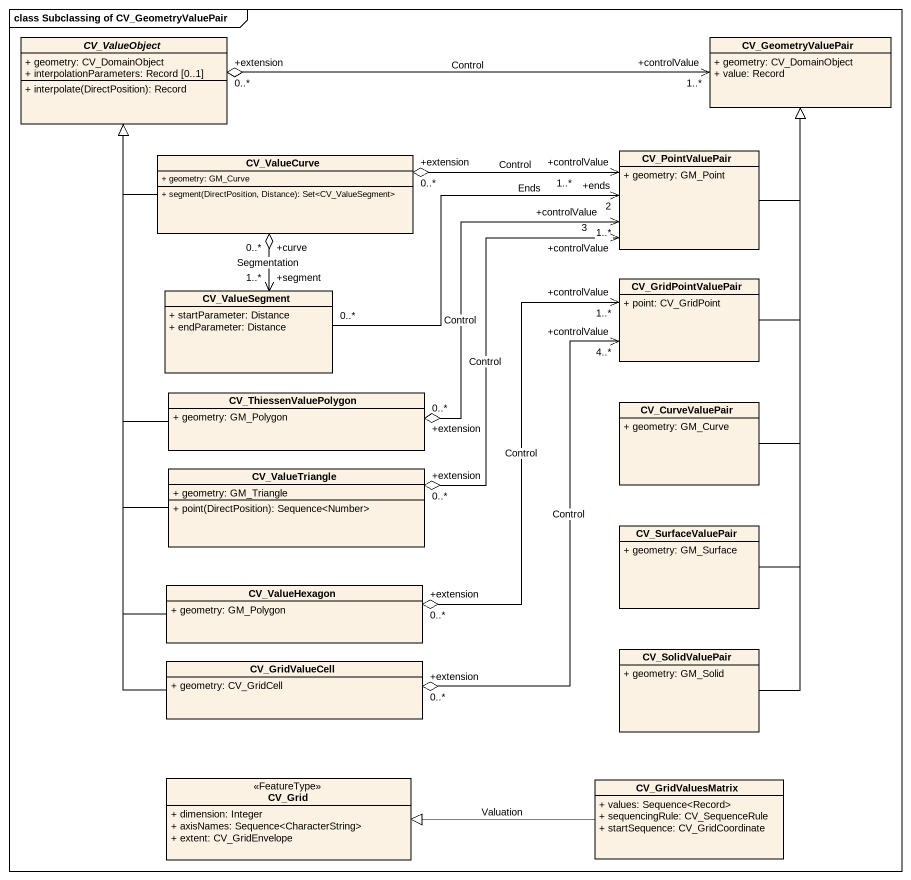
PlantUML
@startuml
mainframe class Subclassing of CV_GeometryValuePair
hide circle
hide empty members
skinparam classAttributeIconSize 0
abstract class CV_ValueObject {
  + geometry: CV_DomainObject
  + interpolationParameters: Record [0..1]
  + interpolate(DirectPosition): Record
}
class CV_GeometryValuePair {
  + geometry: CV_DomainObject
  + value: Record
}
class CV_ValueCurve {
  + geometry: GM_Curve
  + segment(DirectPosition, Distance): Set<CV_ValueSegment>
}
class CV_PointValuePair {
  + geometry: GM_Point
}
class CV_ValueSegment {
  + startParameter: Distance
  + endParameter: Distance
}
class CV_GridPointValuePair {
  + point: CV_GridPoint
}
class CV_ThiessenValuePolygon {
  + geometry: GM_Polygon
}
class CV_CurveValuePair {
  + geometry: GM_Curve
}
class CV_ValueTriangle {
  + geometry: GM_Triangle
  + point(DirectPosition): Sequence<Number>
}
class CV_SurfaceValuePair {
  + geometry: GM_Surface
}
class CV_ValueHexagon {
  + geometry: GM_Polygon
}
class CV_GridValueCell {
  + geometry: CV_GridCell
}
class CV_SolidValuePair {
  + geometry: GM_Solid
}
class CV_Grid <<FeatureType>> {
  + dimension: Integer
  + axisNames: Sequence<CharacterString>
  + extent: CV_GridEnvelope
}
class CV_GridValuesMatrix {
  + values: Sequence<Record>
  + sequencingRule: CV_SequenceRule
  + startSequence: CV_GridCoordinate
}
CV_GeometryValuePair "+controlValue\n1..*" <-left-o "+extension\n0..*" CV_ValueObject : Control
CV_ValueCurve -up-|> CV_ValueObject
CV_ValueCurve "+extension\n0..*" o-right-> "+controlValue\n1..*" CV_PointValuePair : Control
CV_PointValuePair -up-|> CV_GeometryValuePair
CV_ValueSegment "+segment\n1..*" <-up-o "+curve\n0..*" CV_ValueCurve : Segmentation
CV_ValueSegment "0..*" -right-> "+ends\n2" CV_PointValuePair : Ends
CV_GridPointValuePair -up-|> CV_GeometryValuePair
CV_GridPointValuePair "+controlValue\n4..*" <--o "+extension\n0..*" CV_GridValueCell : Control
CV_ThiessenValuePolygon -up-|> CV_ValueObject
CV_ThiessenValuePolygon "+extension\n0..*" o-right-> "+controlValue\n1..*" CV_PointValuePair : Control
CV_CurveValuePair -up-|> CV_GeometryValuePair
CV_ValueTriangle -up-|> CV_ValueObject
CV_ValueTriangle "+extension\n0..*" o-up-> "+controlValue\n3" CV_PointValuePair : Control
CV_SurfaceValuePair -up-|> CV_GeometryValuePair
CV_ValueHexagon -up-|> CV_ValueObject
CV_ValueHexagon "+extension\n0..*" o-up-> "+controlValue\n1..*" CV_GridPointValuePair : Control
CV_GridValueCell -up-|> CV_ValueObject
CV_SolidValuePair -up-|> CV_GeometryValuePair
CV_GridValuesMatrix -left-|> CV_Grid : Valuation
@enduml
